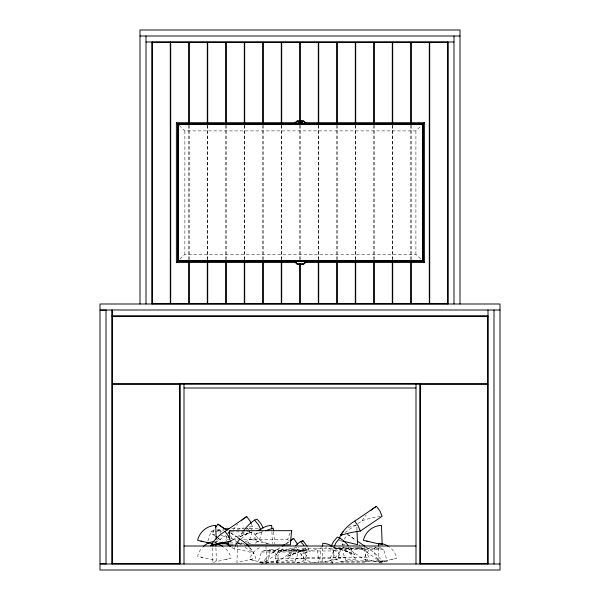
<?xml version="1.0" encoding="UTF-8"?>
<svg xmlns="http://www.w3.org/2000/svg" width="600" height="600" viewBox="0 0 600 600"><rect width="100%" height="100%" fill="white"/><g stroke="black" fill="none" stroke-linecap="round" stroke-linejoin="round"><path stroke-width="0.45" stroke-dasharray="3 2.25" d="M220.2 533.408L219.877 528.743L217.98 530.565L216.458 530.317M261.465 531.832C261.6 536.205 259.485 540.757 255.615 542.97A10.462 8.978 -90 0 1 253.2 543.78M212.805 547.882L212.272 562.56L231.067 558.255A19.282 19.282 0 0 0 223.215 546.69M322.567 547.882L322.028 562.56L340.822 558.255A19.282 19.282 0 0 0 332.978 546.69M378.57 547.882L378.03 562.56L396.825 558.255A19.282 19.282 0 0 0 388.972 546.69M321.195 546.037L319.657 561.697C327.27 562.515 335.835 559.433 339.3 552.195L325.507 547.507M214.17 529.935L210.683 531.832L209.355 537.097L207 542.963M306.548 549.24L304.853 550.868L301.447 550.305L264.608 550.305L261.487 552L258.21 561.938A9.337 8.018 -90 0 0 264.772 561.938C269.077 559.477 270.825 553.912 269.7 549.24L306.548 549.24C307.665 553.912 305.918 559.477 301.612 561.938A9.337 8.018 -90 0 1 295.05 561.938L258.21 561.938M301.447 550.305L298.335 552L295.05 561.938M302.692 548.588L305.243 552.96A25.312 8.498 -90 0 1 306.653 557.332L303.998 562.808L365.865 562.852L368.528 557.377A25.312 8.498 -90 0 0 367.11 553.005L364.567 548.632L302.692 548.588A60.615 20.348 -90 0 1 303.99 562.808M246.435 542.963L248.272 542.963L250.62 537.097L251.947 531.832L230.858 531.832M215.303 536.213L212.295 534.165L214.53 528.877M250.042 547.86A46.312 43.642 -55.8 0 1 253.995 553.433A105.683 99.593 -55.8 0 0 234.105 549L234.743 547.485M343.515 545.49L342.007 544.47L342.645 542.955M382.103 563.205A105.683 99.593 -55.8 0 0 363.817 559.305L366.053 554.01L369.487 549.375A46.312 43.642 -55.8 0 1 382.8 562.275M218.925 537.81L216.525 541.395L214.35 542.97L217.087 542.963M290.212 532.905L289.192 535.043A25.312 8.498 90 0 0 287.782 539.415L289.02 542.558M344.243 539.175L347.678 534.548L355.95 540.173M332.707 563.655A54.12 18.165 90 0 1 333.862 550.95L278.625 550.995L276.353 554.903A22.605 7.582 90 0 0 275.085 558.81L277.462 563.692M333.87 550.957L331.59 554.865A22.605 7.582 90 0 0 330.33 558.773L332.28 562.957M179.903 259.103L184.868 254.317L415.912 254.317L420.87 259.103M179.197 125.422L184.868 130.89L415.912 130.89L421.575 125.422M264.608 550.305L268.013 550.868L269.7 549.24M241.215 538.905L250.087 530.722M215.235 542.745L225.765 535.582M232.875 539.842L244.905 531.66M247.913 529.62L252.428 526.545L251.468 524.28M272.947 552.472L280.44 547.38M285.683 543.81L289.425 541.268M261.532 564.48L281.002 551.235A94.358 88.92 55.8 0 1 297.248 547.47M265.868 563.145A94.358 88.92 55.8 0 1 279.293 560.528L298.763 547.283M344.947 532.44L362.243 520.68A46.312 43.642 55.8 0 1 366.202 515.107M260.032 532.612L258.353 533.183M305.558 552.69L304.058 553.2M225.983 559.425L227.722 559.02M250.62 559.425L252.36 559.02M335.737 559.425L337.485 559.02M391.74 559.425L393.48 559.02M262.89 531.638L255.135 534.278C257.82 539.903 263.752 543.097 269.767 543.81M246.667 533.842L249.33 532.95M242.782 531.908A49.215 49.185 71.5 0 0 239.85 536.64L242.513 535.748A111.427 111.368 71.5 0 1 252.803 531.727M293.625 553.793L295.995 552.998M299.865 551.707L302.235 550.912M293.228 548.16A43.943 43.912 71.5 0 0 287.535 556.29L289.913 555.495A99.495 99.435 71.5 0 1 308.603 549.24L307.845 547.695M287.535 556.29A99.495 99.435 71.5 0 1 306.225 550.035L308.603 549.24M333.293 546.66L335.183 548.49L339 547.86L380.265 547.86L383.752 549.75L385.08 555.015L387.428 560.888A10.462 8.978 90 0 1 380.077 560.888C375.668 558.398 373.793 553.035 374.235 548.183M335.183 548.49L376.455 548.49L380.265 547.86M245.22 541.26L247.065 541.178L249.21 539.37L256.118 539.572L254.812 534.232L251.062 528.803M231.795 528.743L243.72 528.743M244.635 528.743L258.39 528.743M216.915 529.935L224.257 529.935M217.98 530.565L223.485 530.565M210.683 531.832L214.35 531.832M215.265 531.832L221.685 531.832M227.01 535.882A25.312 8.498 90 0 0 225.907 539.46L228.72 539.46M232.47 539.452L238.095 539.452M243.72 539.445L287.782 539.415M229.928 542.963L235.433 542.963M236.347 542.963L241.853 542.963M235.77 543.78L244.942 543.78M234.188 544.928L245.438 544.92M339 547.86L342.487 549.75L383.752 549.75M268.013 550.868L304.853 550.868M261.487 552L298.335 552M275.085 558.81L330.33 558.773M332.97 548.183C332.52 553.035 334.403 558.398 338.812 560.888A10.462 8.978 90 0 0 346.163 560.888L387.428 560.888M341.235 561.697L385.005 561.697M260.37 562.665L299.452 562.665M306.653 557.34L368.528 557.377M256.95 541.102L258.69 541.5M252.803 560.273L254.362 560.632M200.947 557.1L202.695 557.505M338.73 540.338L342.308 541.155M268.822 543.825L253.605 540.338A19.282 19.282 0 0 1 258.278 531.518M336.082 551.1L334.403 550.53M338.115 548.535L340.778 549.428M345.105 550.875L347.76 551.76M334.567 547.537A111.427 111.368 -71.5 0 1 351.923 553.665L354.577 554.558A49.215 49.185 -71.5 0 0 350.558 548.325M366.48 547.327L370.92 550.283M357.045 547.403A105.683 99.593 -55.8 0 1 361.905 548.903L383.707 563.73M346.522 547.537L363.817 559.298M230.678 532.822L236.692 536.91M230.752 532.935L236.767 537.03M230.58 538.072A105.683 99.593 -55.8 0 1 232.192 538.597L237.458 542.183M238.208 542.692L241.965 545.25M244.972 547.298L254.002 553.433M218.31 538.26L222.825 541.327M231.847 547.463L234.105 549M374.558 546.66L376.455 548.49M305.1 547.717L306.225 550.035M279.293 560.52L277.298 555.795L274.23 551.662A41.348 38.97 55.8 0 0 262.343 563.183M346.163 560.888L343.815 555.015L342.487 549.75M225.907 539.46L226.522 541.028M273.6 531.803L274.778 543.78M356.985 529.965L356.82 525.375A19.282 19.282 0 0 0 347.28 528.308M271.935 531.795L272.37 543.727M265.972 546.232L266.603 563.438L249.817 559.59A17.212 17.212 0 0 1 259.853 547.597M216.27 540.975L216.337 542.805M215.7 541.373L215.767 543.21M215.933 547.8L216.405 560.64L197.61 556.335A19.282 19.282 0 0 1 202.282 547.515M415.912 130.89L415.912 254.317M411.202 125.355L411.202 259.89M410.798 125.355L410.798 259.89M392.7 125.355L392.7 259.89M392.303 125.355L392.303 259.89M374.197 125.355L374.197 259.89M373.8 125.355L373.8 259.89M355.702 125.355L355.702 259.89M355.298 125.355L355.298 259.89M337.2 125.355L337.2 259.89M336.803 125.355L336.803 259.89M318.697 125.355L318.697 259.89M318.3 125.355L318.3 259.89M300.202 125.355L300.202 259.89M299.798 125.355L299.798 259.89M281.7 125.355L281.7 259.89M281.303 125.355L281.303 259.89M263.197 125.355L263.197 259.89M262.8 125.355L262.8 259.89M244.702 125.355L244.702 259.89M244.298 125.355L244.298 259.89M226.2 125.355L226.2 259.89M225.803 125.355L225.803 259.89M207.697 125.355L207.697 259.89M207.3 125.355L207.3 259.89M189.203 125.355L189.203 259.89M188.797 125.355L188.797 259.89M184.868 130.89L184.868 254.317M250.688 543.78A10.462 8.978 -90 0 1 248.272 542.963M237.382 529.485A105.683 99.593 55.8 0 1 243.99 527.888M249.03 526.995A105.683 99.593 55.8 0 1 252.428 526.553M233.438 529.523A46.312 43.642 55.8 0 1 235.417 526.732M236.49 525.405A46.312 43.642 55.8 0 1 237.608 524.123M362.243 520.68A105.683 99.593 55.8 0 1 380.438 516.457M239.85 536.64A111.427 111.368 71.5 0 1 251.895 532.043M242.513 535.748A49.215 49.185 71.5 0 1 244.403 532.553M246.532 529.515A49.215 49.185 71.5 0 1 247.68 528.06M277.522 562.59A54.12 18.165 90 0 1 278.618 550.987M281.002 551.243A41.348 38.97 55.8 0 1 283.582 547.447M286.582 544.02A41.348 38.97 55.8 0 1 289.972 540.998M289.913 555.495A43.943 43.912 71.5 0 1 295.597 547.365M246.435 545.798A19.282 19.282 0 0 0 237.615 543.293L236.91 562.56L255.705 558.255A19.282 19.282 0 0 0 247.853 546.69M364.567 548.625A60.615 20.348 -90 0 1 365.865 562.852M342.007 544.47A105.683 99.593 -55.8 0 1 345.397 544.92M347.685 534.54A46.312 43.642 -55.8 0 1 355.65 540.81M359.01 544.658A46.312 43.642 -55.8 0 1 360.03 546.03M360.99 547.447A46.312 43.642 -55.8 0 1 361.897 548.903M212.295 534.173A105.683 99.593 -55.8 0 1 215.692 534.615M220.725 535.507A105.683 99.593 -55.8 0 1 227.333 537.097M230.317 535.725A46.312 43.642 -55.8 0 1 232.185 538.605M333.653 547.553A111.427 111.368 -71.5 0 1 354.577 554.558M341.632 540.615A49.215 49.185 -71.5 0 1 342.99 541.882M347.903 547.433A49.215 49.185 -71.5 0 1 351.923 553.665M338.325 556.815L338.317 557.49L345.218 557.287L347.37 559.095L356.587 559.493L344.34 548.64L343.373 546.72L339.623 552.15L338.325 556.815M297.548 549.293L296.678 551.002L285.743 560.692L293.978 560.34L295.897 558.727L302.062 558.908L300.892 554.145L297.548 549.293M317.347 548.685L301.185 554.183C304.275 560.64 311.925 563.393 318.72 562.665L317.347 548.685"/><path stroke-width="0.9" d="M297.645 264.15L297.645 264.127A1.605 1.605 0 0 1 296.46 263.61L294.022 261.368L306.75 261.368C304.755 264.525 299.632 265.8 296.46 263.61M303.127 120.968L303.127 120.99A1.605 1.605 0 0 1 304.312 121.507L306.75 123.75L294.022 123.75C296.07 120.578 300.983 119.333 304.327 121.493M212.873 546.045L212.94 544.207M322.635 546.045L322.733 543.293A19.282 19.282 0 0 1 332.272 546.225M378.638 546.045L378.735 543.293A19.282 19.282 0 0 1 388.275 546.225M235.38 545.977L236.34 543.705L239.775 539.077L237.517 537.54M330.99 546.668L333.517 541.477L337.298 537.127L339.96 538.013A49.215 49.185 -71.5 0 1 348.21 545.452M334.373 546.075L336.18 542.37L339.96 538.013M227.985 533.618L229.868 530.707L291.743 530.67A60.615 20.348 90 0 0 290.445 544.89L246.375 544.92M215.513 527.55L217.965 524.243L226.987 530.377M291.345 531.158L291.743 530.67M295.013 123.75L296.798 121.8A1.155 1.155 0 0 1 297.653 121.425L303.12 121.425A1.155 1.155 0 0 1 303.983 121.8L305.767 123.75M305.767 261.368L303.983 263.317A1.155 1.155 0 0 1 303.12 263.685L297.653 263.692A1.155 1.155 0 0 1 296.79 263.317L295.013 261.368M295.237 122.708L176.385 122.708L176.385 262.5L177.615 261.322M177.75 261.188L423.022 261.188L423.022 124.02L177.75 124.02L177.75 261.188L423.022 261.188M178.185 260.767L178.185 124.44L178.185 260.767L422.588 260.767L422.588 124.44L178.185 124.44M422.588 124.44L422.588 260.767M177.75 124.02L423.022 124.02M423.165 123.885L424.388 122.708L424.388 262.5L304.597 262.5M232.118 540.36L230.618 541.38A105.683 99.593 55.8 0 0 210.72 545.812A46.312 43.642 55.8 0 1 224.94 531.45L246.757 516.623L250.192 521.257L251.153 523.523M210.72 545.812L212.228 544.793M282.465 546.06L284.715 544.53M289.957 540.967L293.7 538.418L297.435 544.132M354.66 521.153L376.462 506.325L379.905 510.952L382.132 516.248L360.33 531.082A105.683 99.593 55.8 0 0 340.433 535.507A46.312 43.642 55.8 0 1 354.653 521.153L358.095 525.787L360.33 531.082M340.433 535.515L341.94 534.487M265.312 530.812L273.233 528.12L273.51 530.888M243.87 530.408A49.215 49.185 71.5 0 1 254.475 520.095L257.13 519.21L260.918 523.56L263.085 528M295.515 545.76A43.943 43.912 71.5 0 1 300.593 541.523L302.97 540.727L307.095 546.158M140.002 36L459.998 36M146.002 42L453.998 42M301.793 122.708L299.873 122.797L299.873 121.792L300.907 121.792L300.907 122.797M305.535 122.708L424.388 122.708M176.385 262.5L296.175 262.5M500.002 309.998L99.998 309.998L99.998 303.998L500.002 303.998L500.002 570L99.998 570L99.998 564L500.002 564M105.998 310.2L99.998 310.2L99.998 563.798L105.998 563.798M111.998 315.998L488.002 315.998M183.998 387.998L416.002 387.998M223.545 528.743L229.042 528.743M208.837 542.963L207 542.963A10.462 8.978 -90 0 0 208.597 543.6M218.925 542.963L226.26 542.963M216.517 543.78L227.52 543.78M227.145 542.602L228.562 544.928L233.25 544.928M183.998 546L416.002 546M366.712 541.102L368.452 541.5M200.947 541.102L202.695 541.5M212.978 543.855L197.61 540.338A19.282 19.282 0 0 1 215.7 525.375L216.202 539.138M214.688 544.252L216.405 544.643M343.215 541.252L357.525 544.643L357.015 530.88M357.457 541.192L364.972 546.308M216.06 536.722L217.56 537.75M224.325 542.347L230.347 546.442M296.445 121.493L296.46 121.507A1.605 1.605 0 0 1 297.645 120.998L297.645 120.968M304.312 263.61L304.327 263.625A1.605 1.605 0 0 1 303.127 264.12L303.127 264.15M423.165 261.322L424.388 262.5M176.385 122.708L177.615 123.885M300.593 541.523L303.968 545.408M254.475 520.095L258.255 524.452L260.782 529.635A111.427 111.368 71.5 0 0 257.205 530.513M224.947 531.457L228.382 536.085L230.618 541.38M271.83 529.043L271.695 525.375A19.282 19.282 0 0 0 259.47 530.34M215.798 544.125L215.865 545.963M494.002 309.998L494.002 564M488.002 309.998L488.002 564M459.998 303.998L459.998 30L140.002 30L140.002 303.998M453.998 36L453.998 303.998M447.998 42L447.998 303.998M422.812 124.222L422.812 260.985M420 564L420 384L180 384L180 564M416.002 384L416.002 564M411.202 123.48L411.202 42.203L429.3 42.203L429.3 303.803L411.202 303.803L411.202 262.695M410.798 123.48L410.798 42.203L392.7 42.203L392.7 123.48M410.798 262.695L410.798 303.803L392.7 303.803L392.7 262.695M392.303 123.48L392.303 42.203L374.197 42.203L374.197 123.48M392.303 262.695L392.303 303.803L374.197 303.803L374.197 262.695M373.8 123.48L373.8 42.203L355.702 42.203L355.702 123.48M373.8 262.695L373.8 303.803L355.702 303.803L355.702 262.695M355.298 123.48L355.298 42.203L337.2 42.203L337.2 123.48M355.298 262.695L355.298 303.803L337.2 303.803L337.2 262.695M336.803 123.48L336.803 42.203L318.697 42.203L318.697 123.48M336.803 262.695L336.803 303.803L318.697 303.803L318.697 262.695M318.3 123.48L318.3 42.203L300.202 42.203L300.202 121.613M318.3 262.695L318.3 303.803L300.202 303.803L300.202 263.625M300.39 120.968L300.39 121.425M300.39 263.692L300.39 264.15M299.798 121.613L299.798 42.203L281.7 42.203L281.7 123.48M299.798 263.625L299.798 303.803L281.7 303.803L281.7 262.695M281.303 123.48L281.303 42.203L263.197 42.203L263.197 123.48M281.303 262.695L281.303 303.803L263.197 303.803L263.197 262.695M262.8 123.48L262.8 42.203L244.702 42.203L244.702 123.48M262.8 262.695L262.8 303.803L244.702 303.803L244.702 262.695M244.298 123.48L244.298 42.203L226.2 42.203L226.2 123.48M244.298 262.695L244.298 303.803L226.2 303.803L226.2 262.695M225.803 123.48L225.803 42.203L207.697 42.203L207.697 123.48M225.803 262.695L225.803 303.803L207.697 303.803L207.697 262.695M207.3 123.48L207.3 42.203L189.203 42.203L189.203 123.48M207.3 262.695L207.3 303.803L189.203 303.803L189.203 262.695M188.797 123.48L188.797 42.203L170.7 42.203L170.7 303.803L188.797 303.803L188.797 262.695M183.998 384L183.998 564M177.96 124.222L177.96 260.985M152.002 42L152.002 303.998M146.002 36L146.002 303.998M112.2 309.998L112.2 315.998M111.998 309.998L111.998 564M105.998 309.998L105.998 564M203.475 546.338A19.282 19.282 0 0 1 214.028 541.507M339.173 538.717A19.282 19.282 0 0 1 343.403 531.518M228.57 544.935A60.615 20.348 90 0 1 228.788 541.245M229.08 537.645A60.615 20.348 90 0 1 229.868 530.707M241.267 520.582A46.312 43.642 55.8 0 1 246.75 516.623M370.98 510.285A46.312 43.642 55.8 0 1 376.462 506.317M291.18 540.082A41.348 38.97 55.8 0 1 293.7 538.418M301.635 541.71A43.943 43.912 71.5 0 1 302.97 540.727M216.315 543.713A19.282 19.282 0 0 1 222.517 546.225M239.775 539.07A46.312 43.642 -55.8 0 1 248.917 546.577M217.972 524.235A46.312 43.642 -55.8 0 1 223.455 528.202M299.993 122.19C300.502 123.727 301.215 121.102 299.993 122.19M300.188 122.243L300.593 122.347L300.188 122.243M170.303 42.203L152.197 42.203L152.197 303.803L170.303 303.803L170.303 42.203M447.803 42.203L429.697 42.203L429.697 303.803L447.803 303.803L447.803 42.203M302.782 122.288L301.957 122.692L302.782 122.288M298.868 122.317L298.035 122.715L298.868 122.317M422.888 124.155L177.885 124.155L177.885 261.053L422.888 261.053L422.888 124.155M487.8 316.2L112.2 316.2L112.2 383.798L487.8 383.798L487.8 316.2M179.797 384.202L112.2 384.202L112.2 563.798L179.797 563.798L179.797 384.202M487.8 384.202L420.202 384.202L420.202 563.798L487.8 563.798L487.8 384.202M382.163 544.643L363.368 540.338A19.282 19.282 0 0 1 381.457 525.375L382.163 544.643"/></g></svg>
